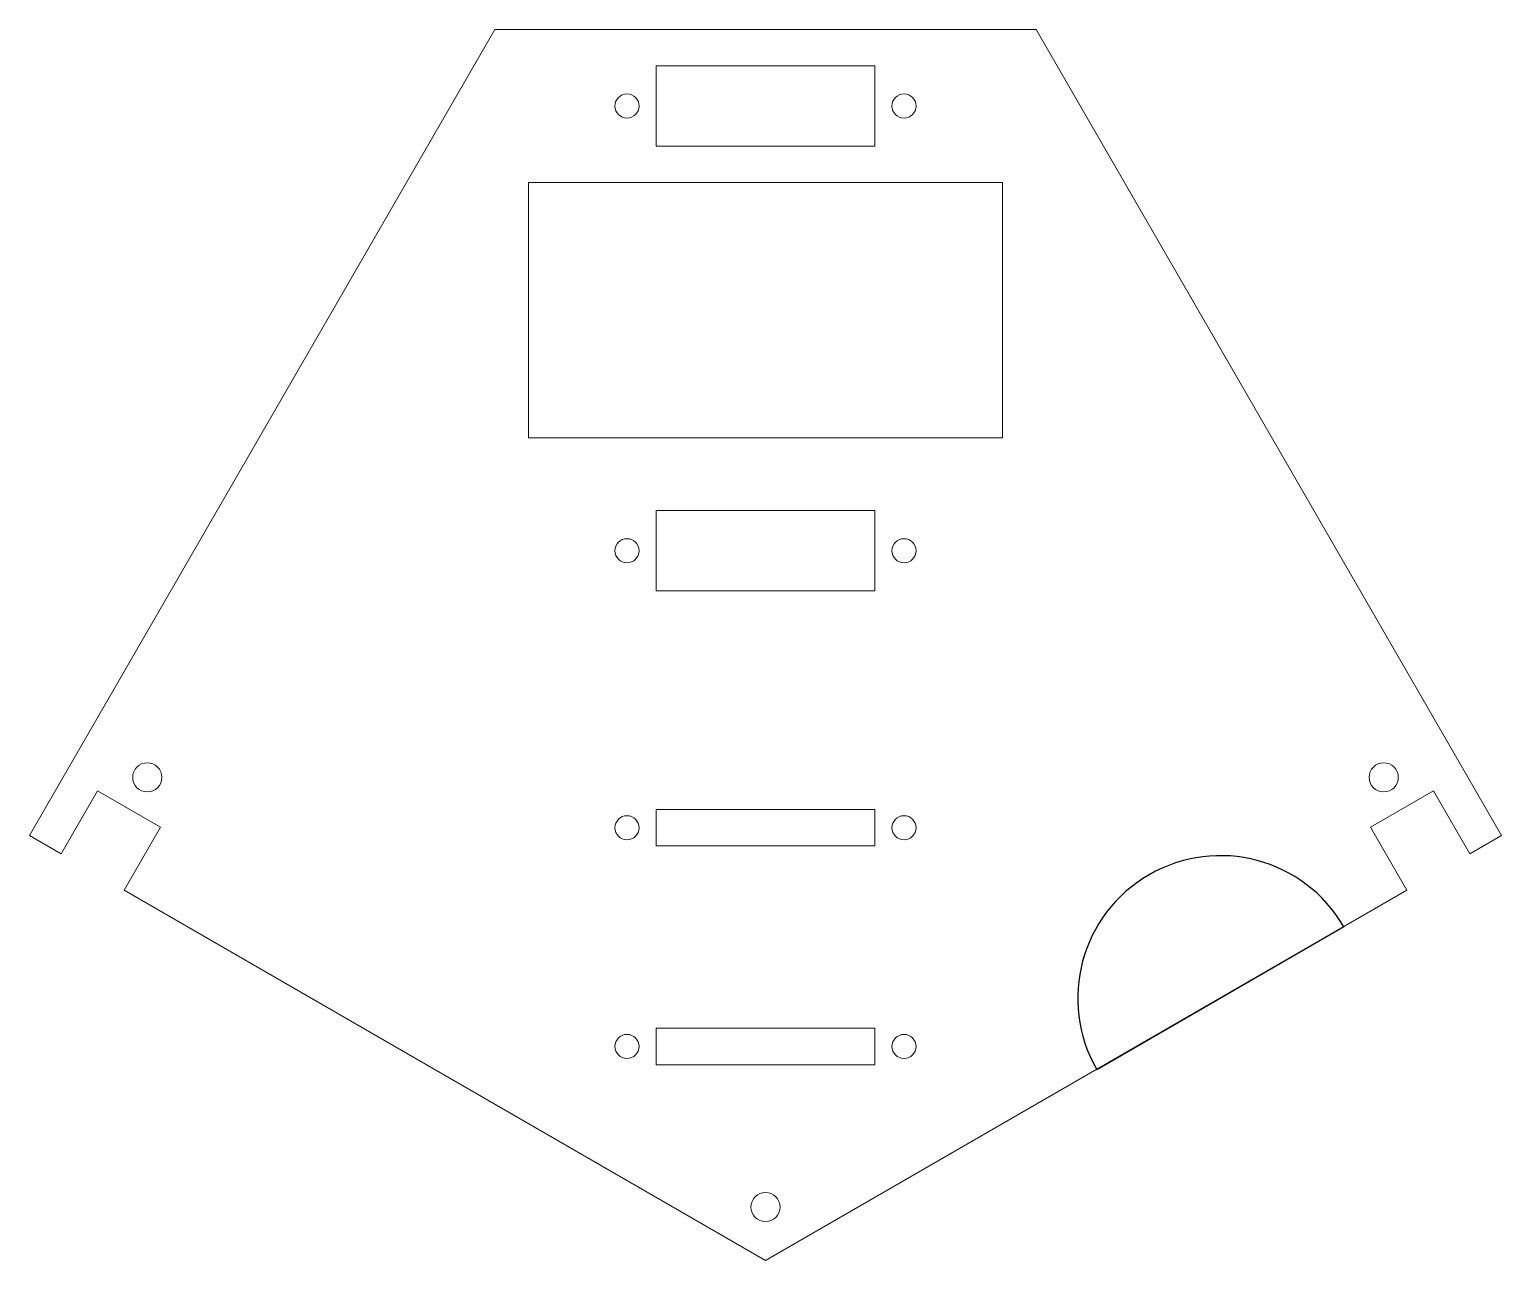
# Model space of a CAD drawing. Header units: millimetres. Extents: x -101 to 101, y 0 to 169.
import ezdxf

# ---------------------------------------------------------------- set-up
doc = ezdxf.new("R2010")
doc.units = ezdxf.units.MM

msp = doc.modelspace()

# ---------------------------------------------------------------- linework, layer by layer
at = {"color": 7, "linetype": 'Continuous', "lineweight": 15}
for p, q in [((-37.12, 168.87), (-100.96, 58.29)), ((-37.12, 168.87), (37.12, 168.87)), ((37.12, 168.87), (100.96, 58.29)), ((-15, 163.87), (15, 163.87)), ((-15, 163.87), (-15, 152.87)), ((15, 152.87), (15, 163.87)), ((15, 152.87), (-15, 152.87)), ((-32.5, 112.87), (-32.5, 147.87)), ((-32.5, 147.87), (32.5, 147.87)), ((32.5, 147.87), (32.5, 112.87)), ((-32.5, 112.87), (32.5, 112.87)), ((-15, 102.87), (15, 102.87)), ((-15, 91.87), (-15, 102.87)), ((15, 102.87), (15, 91.87)), ((15, 91.87), (-15, 91.87)), ((-96.63, 55.79), (-91.63, 64.45)), ((-91.63, 64.45), (-82.97, 59.45)), ((91.63, 64.45), (82.97, 59.45)), ((96.63, 55.79), (91.63, 64.45)), ((-15, 61.87), (15, 61.87)), ((-15, 56.87), (-15, 61.87)), ((15, 61.87), (15, 56.87)), ((-87.97, 50.79), (-82.97, 59.45)), ((87.97, 50.79), (82.97, 59.45)), ((-96.63, 55.79), (-100.96, 58.29)), ((15, 56.87), (-15, 56.87)), ((100.96, 58.29), (96.63, 55.79)), ((-87.97, 50.79), (0, 0)), ((87.97, 50.79), (0, 0)), ((-15, 31.87), (15, 31.87)), ((-15, 26.87), (-15, 31.87)), ((15, 31.87), (15, 26.87)), ((15, 26.87), (-15, 26.87))]:
    msp.add_line(p, q, dxfattribs=at)
at = {"color": 7, "linetype": 'Continuous'}
msp.add_line((45.43, 26.23), (79.32, 45.8), dxfattribs=at)
at = {"color": 7, "linetype": 'Continuous', "lineweight": 15}
for centre, radius in [((-19, 158.37), 1.65), ((19, 158.37), 1.65), ((-19, 97.37), 1.65), ((19, 97.37), 1.65), ((-84.8, 66.28), 2), ((84.8, 66.28), 2), ((-19, 59.37), 1.65), ((19, 59.37), 1.65), ((-19, 29.37), 1.65), ((19, 29.37), 1.65), ((0, 7.34), 2)]:
    msp.add_circle(centre, radius, dxfattribs=at)
at = {"color": 7, "linetype": 'Continuous'}
msp.add_arc((62.4, 35.97), 19.57, 30.1265, 209.8735, dxfattribs=at)

doc.saveas('drawing.dxf')
